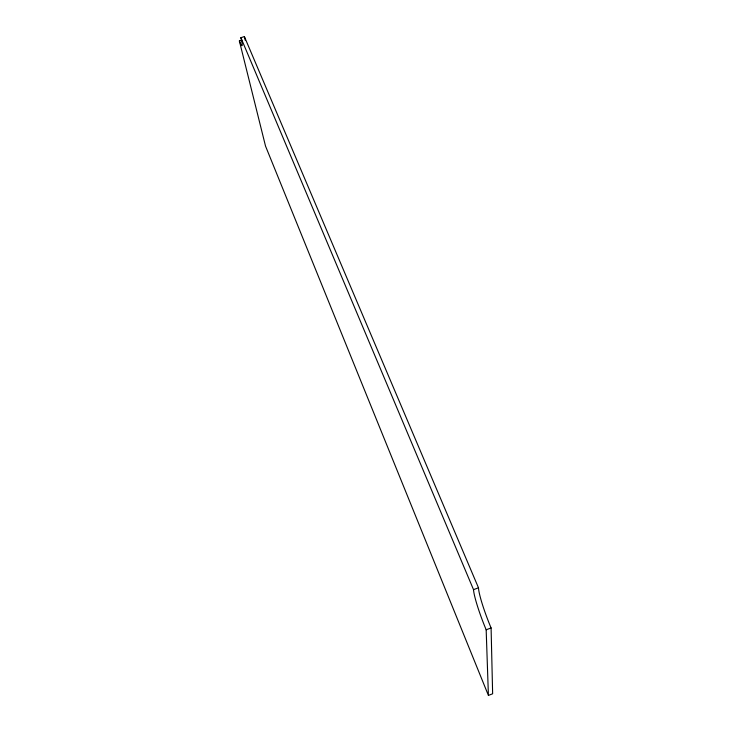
<?xml version="1.0" encoding="UTF-8"?>
<svg xmlns="http://www.w3.org/2000/svg" width="732" height="732" viewBox="0 0 732 732"><rect width="100%" height="100%" fill="white"/><g stroke="black" fill="none" stroke-linecap="round" stroke-linejoin="round"><path stroke-width="1.1" d="M488.409 695.4L492.636 693.799L491.09 627.946A33.818 3.98 69.2 0 1 478.49 587.814L244.387 36.6L240.883 37.698A22.683 1.729 72.4 0 1 239.364 40.937L265.524 146.098L488.409 695.4L486.167 629.785A33.837 3.825 69.3 0 1 473.522 589.644L240.883 37.698M486.167 629.785L491.09 627.946M473.522 589.644L478.49 587.814M239.364 40.937L241.917 40.141M244.387 36.6A22.683 1.793 72.5 0 1 245.183 40.187"/></g></svg>
